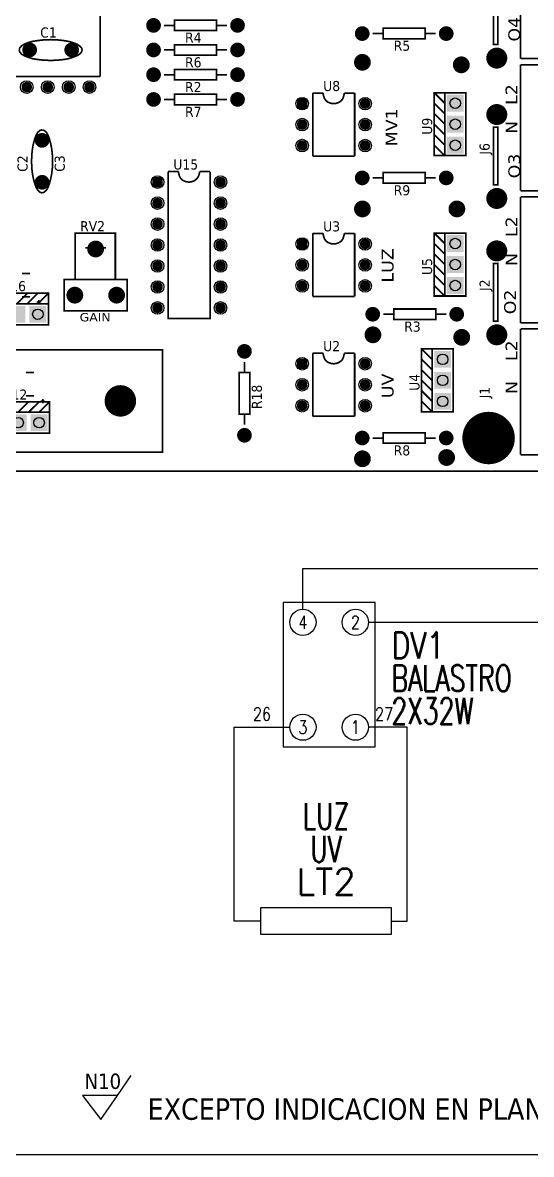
# Model space of a CAD drawing. Header units: millimetres. Extents: x 123.5 to 144.3, y 105.4 to 121.6.
# Drawn here: x 129.44 to 133.07, y 105.41 to 113.5 of the extents above; entities that cross this region are included whole.
import ezdxf
from ezdxf.enums import TextEntityAlignment as Align

# ---------------------------------------------------------------- set-up
doc = ezdxf.new("R2010")
doc.units = ezdxf.units.MM
for name, color, linetype in [('12632256', 7, 'Continuous'), ('BLK_12AWG', 7, 'Continuous'), ('CONTORNO', 179, 'Continuous'), ('DESC', 250, 'Continuous'), ('SYMS', 7, 'Continuous'), ('TAGS', 250, 'Continuous'), ('TERMS', 250, 'Continuous'), ('WIRES', 7, 'Continuous')]:
    doc.layers.add(name, color=color, linetype=linetype)
doc.layers.add('WIRENO', color=7, linetype='Continuous', true_color=0x000000)
doc.styles.add('SLDTEXTSTYLE0', font='tahoma.ttf')
doc.styles.get("Standard").update_dxf_attribs({"font": 'tahoma.ttf'})
doc.styles.add('WD', font='romans.shx')

# ---------------------------------------------------------------- blocks, each defined once
blk = doc.blocks.new('EPAD')
at = {"const_width": 0.5}
blk.add_lwpolyline([(-0.25, 0, 1), (0.25, 0, 1)], format="xyb", close=True, dxfattribs=at)
blk = doc.blocks.new('RPAD')
blk.add_trace([(-0.5, -0.5), (-0.5, 0.5), (0.5, -0.5), (0.5, 0.5)])
blk = doc.blocks.new('TarjetaElec')
at = {"const_width": 0.008}
for points in [[(149.0406, 100.3538), (154.0006, 100.3538), (154.0006, 104.4678), (149.0406, 104.4678), (149.0406, 100.3538)], [(153.5426, 102.9198), (153.5426, 102.3208)], [(151.5396, 102.7338), (151.5396, 102.2348)], [(153.4146, 102.3878), (153.4346, 102.3878), (153.4346, 102.6618), (153.4146, 102.6618), (153.4146, 102.3878)], [(151.8946, 102.4538), (152.0946, 102.4538), (152.0946, 102.5038), (151.8946, 102.5038), (151.8946, 102.4538)], [(151.8946, 102.4788), (151.8446, 102.4788)], [(152.1446, 102.4788), (152.0946, 102.4788)], [(152.8886, 102.4148), (153.0886, 102.4148), (153.0886, 102.4648), (152.8886, 102.4648), (152.8886, 102.4148)], [(151.1546, 102.3618), (151.1576, 102.3718), (151.1656, 102.3808), (151.1796, 102.3898), (151.1976, 102.3968), (151.2196, 102.4028), (151.2456, 102.4068), (151.2736, 102.4098), (151.3046, 102.4108)], [(151.4546, 102.3618), (151.4516, 102.3718), (151.4426, 102.3808), (151.4286, 102.3898), (151.4106, 102.3968), (151.3886, 102.4028), (151.3636, 102.4068), (151.3356, 102.4098), (151.3046, 102.4108)], [(152.8886, 102.4398), (152.8386, 102.4398)], [(153.1386, 102.4398), (153.0886, 102.4398)], [(151.1546, 102.3618), (151.1576, 102.3518), (151.1656, 102.3418), (151.1796, 102.3338), (151.1976, 102.3268), (151.2196, 102.3198), (151.2456, 102.3158), (151.2736, 102.3128), (151.3046, 102.3118)], [(151.4546, 102.3618), (151.4516, 102.3518), (151.4426, 102.3418), (151.4286, 102.3338), (151.4106, 102.3268), (151.3886, 102.3198), (151.3636, 102.3158), (151.3356, 102.3128), (151.3046, 102.3118)], [(151.8946, 102.3618), (151.8446, 102.3618)], [(151.8946, 102.3368), (152.0946, 102.3368), (152.0946, 102.3868), (151.8946, 102.3868), (151.8946, 102.3368)], [(152.1446, 102.3618), (152.0946, 102.3618)], [(153.5426, 102.3208), (153.9426, 102.3208)], [(153.5426, 102.2908), (153.9426, 102.2908)], [(153.5426, 102.2908), (153.5426, 101.6908)], [(149.5406, 102.2348), (151.5396, 102.2348)], [(151.8946, 102.2438), (151.8446, 102.2438)], [(151.8946, 102.2188), (152.0946, 102.2188), (152.0946, 102.2688), (151.8946, 102.2688), (151.8946, 102.2188)], [(152.1446, 102.2438), (152.0946, 102.2438)], [(151.8946, 102.1258), (151.8446, 102.1258)], [(151.8946, 102.1008), (152.0946, 102.1008), (152.0946, 102.1508), (151.8946, 102.1508), (151.8946, 102.1008)], [(152.1446, 102.1258), (152.0946, 102.1258)], [(152.5526, 102.1558), (152.6026, 102.1558)], [(152.5526, 102.1558), (152.5526, 101.8558)], [(152.6526, 102.1058), (152.6426, 102.1068), (152.6326, 102.1098), (152.6236, 102.1138), (152.6166, 102.1198), (152.6106, 102.1268), (152.6066, 102.1358), (152.6036, 102.1458), (152.6026, 102.1558)], [(152.6526, 102.1058), (152.6626, 102.1068), (152.6726, 102.1098), (152.6806, 102.1138), (152.6886, 102.1198), (152.6946, 102.1268), (152.6986, 102.1358), (152.7016, 102.1458), (152.7026, 102.1558)], [(152.7026, 102.1558), (152.7526, 102.1558)], [(152.7526, 102.1558), (152.7526, 101.8558)], [(153.1816, 101.8578), (153.2816, 101.8578), (153.2816, 102.1578), (153.1816, 102.1578), (153.1816, 101.8578), (153.1316, 101.8578), (153.1316, 102.1578), (153.1816, 102.1578)], [(153.1816, 102.1078), (153.1316, 102.1578)], [(153.1816, 102.0578), (153.1316, 102.1078)], [(153.1816, 102.0078), (153.1316, 102.0578)], [(151.2636, 101.9808), (151.2536, 101.9778), (151.2436, 101.9698), (151.2356, 101.9558), (151.2286, 101.9378), (151.2226, 101.9158), (151.2176, 101.8898), (151.2146, 101.8618), (151.2136, 101.8308)], [(151.2636, 101.9808), (151.2736, 101.9778), (151.2836, 101.9698), (151.2916, 101.9558), (151.2986, 101.9378), (151.3046, 101.9158), (151.3096, 101.8898), (151.3126, 101.8618), (151.3136, 101.8308)], [(153.1816, 101.9578), (153.1316, 102.0078)], [(153.4146, 101.7188), (153.4346, 101.7188), (153.4346, 101.9938), (153.4146, 101.9938), (153.4146, 101.7188)], [(153.1816, 101.9078), (153.1316, 101.9578)], [(153.1816, 101.8578), (153.1316, 101.9078)], [(152.5526, 101.8558), (152.7526, 101.8558)], [(151.2636, 101.6808), (151.2586, 101.6818), (151.2536, 101.6838), (151.2436, 101.6928), (151.2356, 101.7058), (151.2286, 101.7248), (151.2226, 101.7468), (151.2176, 101.7718), (151.2146, 101.7998), (151.2136, 101.8308)], [(151.2636, 101.6808), (151.2686, 101.6818), (151.2736, 101.6838), (151.2836, 101.6928), (151.2916, 101.7058), (151.2986, 101.7248), (151.3046, 101.7468), (151.3096, 101.7718), (151.3126, 101.7998), (151.3136, 101.8308)], [(151.8636, 101.7818), (151.9136, 101.7818)], [(151.8636, 101.7818), (151.8636, 101.0818), (152.0636, 101.0818), (152.0636, 101.7818)], [(151.9636, 101.7318), (151.9536, 101.7328), (151.9436, 101.7358), (151.9346, 101.7398), (151.9276, 101.7458), (151.9216, 101.7528), (151.9176, 101.7618), (151.9146, 101.7718), (151.9136, 101.7818)], [(151.9636, 101.7318), (151.9736, 101.7328), (151.9836, 101.7358), (151.9916, 101.7398), (151.9986, 101.7458), (152.0046, 101.7528), (152.0096, 101.7618), (152.0126, 101.7718), (152.0136, 101.7818)], [(152.0136, 101.7818), (152.0636, 101.7818)], [(152.8886, 101.7518), (152.8386, 101.7518)], [(152.8886, 101.7268), (153.0886, 101.7268), (153.0886, 101.7768), (152.8886, 101.7768), (152.8886, 101.7268)], [(153.1386, 101.7518), (153.0886, 101.7518)], [(153.5426, 101.6908), (153.9426, 101.6908)], [(153.5426, 101.6608), (153.9426, 101.6608)], [(153.5426, 101.6608), (153.5426, 101.0608)], [(151.4206, 101.2678), (151.6126, 101.2678), (151.6126, 101.4878), (151.4206, 101.4878), (151.4206, 101.2678)], [(152.5526, 101.4868), (152.6026, 101.4868)], [(152.5526, 101.4868), (152.5526, 101.1868)], [(152.6526, 101.4368), (152.6426, 101.4378), (152.6326, 101.4408), (152.6236, 101.4448), (152.6166, 101.4508), (152.6106, 101.4578), (152.6066, 101.4668), (152.6036, 101.4768), (152.6026, 101.4868)], [(152.6526, 101.4368), (152.6626, 101.4378), (152.6726, 101.4408), (152.6806, 101.4448), (152.6886, 101.4508), (152.6946, 101.4578), (152.6986, 101.4668), (152.7016, 101.4768), (152.7026, 101.4868)], [(152.7026, 101.4868), (152.7526, 101.4868)], [(152.7526, 101.4868), (152.7526, 101.1868)], [(153.1816, 101.1888), (153.2816, 101.1888), (153.2816, 101.4888), (153.1816, 101.4888), (153.1816, 101.1888), (153.1316, 101.1888), (153.1316, 101.4888), (153.1816, 101.4888)], [(153.1816, 101.4388), (153.1316, 101.4888)], [(153.1816, 101.3888), (153.1316, 101.4388)], [(151.4696, 101.4178), (151.5686, 101.4178)], [(153.1816, 101.3388), (153.1316, 101.3888)], [(153.1816, 101.2888), (153.1316, 101.3388)], [(153.4146, 101.0688), (153.4346, 101.0688), (153.4346, 101.3438), (153.4146, 101.3438), (153.4146, 101.0688)], [(151.1676, 101.2958), (151.2066, 101.2958)], [(151.3696, 101.1178), (151.6686, 101.1178), (151.6686, 101.2678), (151.3696, 101.2678), (151.3696, 101.1178)], [(153.1816, 101.2388), (153.1316, 101.2888)], [(153.1816, 101.1888), (153.1316, 101.2388)], [(150.9936, 101.1518), (150.9936, 101.2018), (151.2936, 101.2018), (151.2936, 101.1518)], [(151.1436, 101.1518), (151.1936, 101.2018)], [(151.1676, 101.1848), (151.2056, 101.1848)], [(151.1936, 101.1518), (151.2436, 101.2018)], [(151.2376, 101.1598), (151.2576, 101.1598)], [(151.2436, 101.1518), (151.2936, 101.2018)], [(151.2476, 101.1698), (151.2476, 101.1498)], [(152.5526, 101.1868), (152.7526, 101.1868)], [(150.9936, 101.0518), (151.2936, 101.0518), (151.2936, 101.1518), (150.9936, 101.1518), (150.9936, 101.0518)], [(152.9386, 101.1018), (152.8886, 101.1018)], [(152.9386, 101.0768), (153.1386, 101.0768), (153.1386, 101.1268), (152.9386, 101.1268), (152.9386, 101.0768)], [(153.1886, 101.1018), (153.1386, 101.1018)], [(153.5426, 101.0608), (153.9426, 101.0608)], [(153.5426, 101.0318), (153.9426, 101.0318)], [(153.5426, 101.0318), (153.5426, 100.4318)], [(153.1216, 100.6368), (153.2216, 100.6368), (153.2216, 100.9368), (153.1216, 100.9368), (153.1216, 100.6368), (153.0716, 100.6368), (153.0716, 100.9368), (153.1216, 100.9368)], [(153.1216, 100.8868), (153.0716, 100.9368)], [(150.4606, 100.4448), (151.8376, 100.4448), (151.8376, 100.9328), (150.4606, 100.9328), (150.4606, 100.4448)], [(152.5526, 100.9158), (152.6026, 100.9158)], [(152.5526, 100.9158), (152.5526, 100.6158)], [(152.6526, 100.8658), (152.6426, 100.8668), (152.6326, 100.8698), (152.6236, 100.8738), (152.6166, 100.8798), (152.6106, 100.8868), (152.6066, 100.8958), (152.6036, 100.9058), (152.6026, 100.9158)], [(152.6526, 100.8658), (152.6626, 100.8668), (152.6726, 100.8698), (152.6806, 100.8738), (152.6886, 100.8798), (152.6946, 100.8868), (152.6986, 100.8958), (152.7016, 100.9058), (152.7026, 100.9158)], [(152.7026, 100.9158), (152.7526, 100.9158)], [(152.7526, 100.9158), (152.7526, 100.6158)], [(153.1216, 100.8368), (153.0716, 100.8868)], [(152.2276, 100.8748), (152.2276, 100.8248)], [(153.1216, 100.7868), (153.0716, 100.8368)], [(151.1866, 100.8238), (151.2256, 100.8238)], [(152.2026, 100.6248), (152.2526, 100.6248), (152.2526, 100.8248), (152.2026, 100.8248), (152.2026, 100.6248)], [(153.1216, 100.7368), (153.0716, 100.7868)], [(153.1216, 100.6868), (153.0716, 100.7368)], [(150.9996, 100.6348), (150.9996, 100.6848), (151.2996, 100.6848), (151.2996, 100.6348)], [(151.1496, 100.6348), (151.1996, 100.6848)], [(151.1866, 100.7128), (151.2246, 100.7128)], [(151.1996, 100.6348), (151.2496, 100.6848)], [(151.2496, 100.6348), (151.2996, 100.6848)], [(151.2566, 100.6878), (151.2766, 100.6878)], [(151.2666, 100.6978), (151.2666, 100.6778)], [(153.1216, 100.6368), (153.0716, 100.6868)], [(150.9996, 100.5348), (151.2996, 100.5348), (151.2996, 100.6348), (150.9996, 100.6348), (150.9996, 100.5348)], [(152.2276, 100.6248), (152.2276, 100.5748)], [(152.5526, 100.6158), (152.7526, 100.6158)], [(152.8886, 100.5118), (152.8386, 100.5118)], [(152.8886, 100.4868), (153.0886, 100.4868), (153.0886, 100.5368), (152.8886, 100.5368), (152.8886, 100.4868)], [(153.1386, 100.5118), (153.0886, 100.5118)], [(153.5426, 100.4318), (153.9426, 100.4318)]]:
    blk.add_lwpolyline(points, dxfattribs=at)
for centre, radius in [((151.7946, 102.4788), 0.025), ((152.1946, 102.4788), 0.025), ((152.7886, 102.4398), 0.025), ((153.1886, 102.4398), 0.025), ((151.2046, 102.3618), 0.025), ((151.4046, 102.3618), 0.025), ((151.7946, 102.3618), 0.025), ((152.1946, 102.3618), 0.025), ((153.4296, 102.3228), 0.025), ((152.7896, 102.3028), 0.025), ((153.2606, 102.2908), 0.025), ((151.7946, 102.2438), 0.025), ((152.1946, 102.2438), 0.025), ((151.1906, 102.1848), 0.03), ((151.2906, 102.1848), 0.03), ((151.3906, 102.1848), 0.03), ((151.4896, 102.1848), 0.03), ((151.7946, 102.1258), 0.025), ((152.1946, 102.1258), 0.025), ((152.5026, 102.1058), 0.03), ((152.8026, 102.1058), 0.03), ((153.2316, 102.1078), 0.025), ((153.4296, 102.0538), 0.025), ((152.5026, 102.0058), 0.03), ((152.8026, 102.0058), 0.03), ((153.2316, 102.0078), 0.025), ((151.2636, 101.9308), 0.025), ((152.5026, 101.9058), 0.03), ((152.8026, 101.9058), 0.03), ((153.2316, 101.9078), 0.025), ((151.2636, 101.7308), 0.025), ((151.8136, 101.7318), 0.03), ((152.1136, 101.7318), 0.03), ((152.7886, 101.7518), 0.025), ((153.1886, 101.7518), 0.025), ((151.8136, 101.6318), 0.03), ((152.1136, 101.6318), 0.03), ((153.4296, 101.6538), 0.025), ((152.7896, 101.6038), 0.025), ((153.2396, 101.6038), 0.025), ((151.8136, 101.5318), 0.03), ((152.1136, 101.5318), 0.03), ((151.5186, 101.4128), 0.025), ((151.8136, 101.4318), 0.03), ((152.1136, 101.4318), 0.03), ((152.5026, 101.4368), 0.03), ((152.8026, 101.4368), 0.03), ((153.2316, 101.4388), 0.025), ((153.4296, 101.4038), 0.025), ((151.8136, 101.3318), 0.03), ((152.1136, 101.3318), 0.03), ((152.5026, 101.3368), 0.03), ((152.8026, 101.3368), 0.03), ((153.2316, 101.3388), 0.025), ((152.5026, 101.2368), 0.03), ((152.8026, 101.2368), 0.03), ((151.4196, 101.1928), 0.025), ((151.6186, 101.1928), 0.025), ((151.8136, 101.2318), 0.03), ((152.1136, 101.2318), 0.03), ((153.2316, 101.2388), 0.025), ((151.8136, 101.1318), 0.03), ((152.1136, 101.1318), 0.03), ((151.2436, 101.1018), 0.025), ((152.8386, 101.1018), 0.025), ((153.2386, 101.1018), 0.025), ((152.8396, 101.0038), 0.025), ((153.2626, 100.9918), 0.025), ((153.4296, 101.0038), 0.025), ((152.2276, 100.9248), 0.025), ((152.5026, 100.8658), 0.03), ((152.8026, 100.8658), 0.03), ((153.1716, 100.8868), 0.025), ((152.5026, 100.7658), 0.03), ((152.8026, 100.7658), 0.03), ((153.1716, 100.7868), 0.025), ((151.6366, 100.6888), 0.03), ((152.5026, 100.6658), 0.03), ((152.8026, 100.6658), 0.03), ((153.1716, 100.6868), 0.025), ((151.1496, 100.5848), 0.025), ((151.2496, 100.5848), 0.025), ((152.2276, 100.5248), 0.025), ((152.7886, 100.5118), 0.025), ((153.1886, 100.5118), 0.025), ((153.3906, 100.5118), 0.03), ((152.7896, 100.4128), 0.025), ((153.1906, 100.4188), 0.025)]:
    blk.add_circle(centre, radius)
for name, p, xscale, yscale in [('EPAD', (151.7946, 102.4788), 0.07, 0.07), ('EPAD', (152.1946, 102.4788), 0.07, 0.07), ('EPAD', (152.7886, 102.4398), 0.07, 0.07), ('EPAD', (153.1886, 102.4398), 0.07, 0.07), ('EPAD', (151.2046, 102.3618), 0.07, 0.07), ('EPAD', (151.4046, 102.3618), 0.07, 0.07), ('EPAD', (151.7946, 102.3618), 0.07, 0.07), ('EPAD', (152.1946, 102.3618), 0.07, 0.07), ('EPAD', (153.4296, 102.3228), 0.1, 0.1), ('EPAD', (152.7896, 102.3028), 0.08, 0.08), ('EPAD', (153.2606, 102.2908), 0.08, 0.08), ('EPAD', (151.7946, 102.2438), 0.07, 0.07), ('EPAD', (152.1946, 102.2438), 0.07, 0.07), ('EPAD', (151.1906, 102.1848), 0.05, 0.05), ('EPAD', (151.2906, 102.1848), 0.05, 0.05), ('EPAD', (151.3906, 102.1848), 0.05, 0.05), ('EPAD', (151.4896, 102.1848), 0.05, 0.05), ('EPAD', (151.7946, 102.1258), 0.07, 0.07), ('EPAD', (152.1946, 102.1258), 0.07, 0.07), ('EPAD', (152.8026, 102.1058), 0.05, 0.05), ('EPAD', (153.4296, 102.0538), 0.1, 0.1), ('EPAD', (152.5026, 102.0058), 0.05, 0.05), ('EPAD', (152.8026, 102.0058), 0.05, 0.05), ('EPAD', (151.2636, 101.9308), 0.07, 0.07), ('EPAD', (152.5026, 101.9058), 0.05, 0.05), ('EPAD', (152.8026, 101.9058), 0.05, 0.05), ('EPAD', (151.2636, 101.7308), 0.07, 0.07), ('EPAD', (152.1136, 101.7318), 0.05, 0.05), ('EPAD', (152.7886, 101.7518), 0.07, 0.07), ('EPAD', (153.1886, 101.7518), 0.07, 0.07), ('EPAD', (153.4296, 101.6538), 0.1, 0.1), ('EPAD', (151.8136, 101.6318), 0.05, 0.05), ('EPAD', (152.1136, 101.6318), 0.05, 0.05), ('EPAD', (152.7896, 101.6038), 0.08, 0.08), ('EPAD', (153.2396, 101.6038), 0.08, 0.08), ('EPAD', (151.8136, 101.5318), 0.05, 0.05), ('EPAD', (152.1136, 101.5318), 0.05, 0.05), ('EPAD', (151.5186, 101.4128), 0.08, 0.08), ('EPAD', (151.8136, 101.4318), 0.05, 0.05), ('EPAD', (152.1136, 101.4318), 0.05, 0.05), ('EPAD', (152.8026, 101.4368), 0.05, 0.05), ('EPAD', (153.4296, 101.4038), 0.1, 0.1), ('EPAD', (151.8136, 101.3318), 0.05, 0.05), ('EPAD', (152.1136, 101.3318), 0.05, 0.05), ('EPAD', (152.5026, 101.3368), 0.05, 0.05), ('EPAD', (152.8026, 101.3368), 0.05, 0.05), ('EPAD', (151.4196, 101.1928), 0.08, 0.08), ('EPAD', (151.6186, 101.1928), 0.08, 0.08), ('EPAD', (151.8136, 101.2318), 0.05, 0.05), ('EPAD', (152.1136, 101.2318), 0.05, 0.05), ('EPAD', (152.5026, 101.2368), 0.05, 0.05), ('EPAD', (152.8026, 101.2368), 0.05, 0.05), ('EPAD', (151.8136, 101.1318), 0.05, 0.05), ('EPAD', (152.1136, 101.1318), 0.05, 0.05), ('RPAD', (151.1436, 101.1018), 0.08, 0.08), ('RPAD', (151.2436, 101.1018), 0.08, 0.08), ('EPAD', (152.8386, 101.1018), 0.07, 0.07), ('EPAD', (153.2386, 101.1018), 0.07, 0.07), ('EPAD', (153.4296, 101.0038), 0.1, 0.1), ('EPAD', (152.8396, 101.0038), 0.08, 0.08), ('EPAD', (153.2626, 100.9918), 0.08, 0.08), ('EPAD', (152.2276, 100.9248), 0.07, 0.07), ('EPAD', (152.8026, 100.8658), 0.05, 0.05), ('EPAD', (152.5026, 100.7658), 0.05, 0.05), ('EPAD', (152.8026, 100.7658), 0.05, 0.05), ('EPAD', (151.6366, 100.6888), 0.15, 0.15), ('EPAD', (152.5026, 100.6658), 0.05, 0.05), ('EPAD', (152.8026, 100.6658), 0.05, 0.05), ('RPAD', (151.1496, 100.5848), 0.08, 0.08), ('RPAD', (151.2496, 100.5848), 0.08, 0.08), ('EPAD', (153.3906, 100.5118), 0.25, 0.25), ('EPAD', (152.2276, 100.5248), 0.07, 0.07), ('EPAD', (152.7886, 100.5118), 0.07, 0.07), ('EPAD', (153.1886, 100.5118), 0.07, 0.07), ('EPAD', (153.1906, 100.4188), 0.08, 0.08), ('EPAD', (152.7896, 100.4128), 0.08, 0.08)]:
    blk.add_blockref(name, p, dxfattribs=dict(xscale=xscale, yscale=yscale))
for p, xscale, yscale, rotation in [((152.5026, 102.1058), 0.05, 0.05, 270), ((153.2316, 102.1078), 0.08, 0.08, 90), ((153.2316, 102.0078), 0.08, 0.08, 90), ((153.2316, 101.9078), 0.08, 0.08, 90), ((151.8136, 101.7318), 0.05, 0.05, 270), ((152.5026, 101.4368), 0.05, 0.05, 270), ((153.2316, 101.4388), 0.08, 0.08, 90), ((153.2316, 101.3388), 0.08, 0.08, 90), ((153.2316, 101.2388), 0.08, 0.08, 90), ((152.5026, 100.8658), 0.05, 0.05, 270), ((153.1716, 100.8868), 0.08, 0.08, 90), ((153.1716, 100.7868), 0.08, 0.08, 90), ((153.1716, 100.6868), 0.08, 0.08, 90)]:
    blk.add_blockref('RPAD', p, dxfattribs=dict(xscale=xscale, yscale=yscale, rotation=rotation))
at = {"layer": '12632256'}
for s, height, width, p in [('O4', 0.056, 1.25, (153.5406, 102.4018)), ('L2', 0.056, 1.25, (153.5276, 102.0998)), ('MV1', 0.056, 1.25, (152.9566, 101.9028)), ('U9', 0.048, 1.041667, (153.1216, 101.9578)), ('N', 0.056, 1.25, (153.5276, 101.9618)), ('J6', 0.048, 1.041667, (153.3956, 101.8628)), ('O3', 0.056, 1.25, (153.5406, 101.7498)), ('C2', 0.048, 1.041667, (151.1946, 101.7808)), ('C3', 0.048, 1.041667, (151.3716, 101.7808)), ('L2', 0.056, 1.25, (153.5276, 101.4698)), ('LUZ', 0.056, 1.25, (152.9376, 101.2528)), ('N', 0.056, 1.25, (153.5276, 101.3318)), ('U5', 0.048, 1.041667, (153.1216, 101.2888)), ('J2', 0.048, 1.041667, (153.3956, 101.2128)), ('O2', 0.056, 1.25, (153.5206, 101.1018)), ('L2', 0.056, 1.25, (153.5276, 100.8788)), ('UV', 0.056, 1.25, (152.9376, 100.7018)), ('U4', 0.048, 1.041667, (153.0616, 100.7368)), ('R18', 0.048, 1.041667, (152.3106, 100.6498)), ('J1', 0.048, 1.041667, (153.3956, 100.7008)), ('N', 0.056, 1.25, (153.5276, 100.7218))]:
    blk.add_text(s, height=height, rotation=90, dxfattribs=dict(at, width=width)).set_placement(p)
for s, height, width, p in [('C1', 0.048, 1.041667, (151.2546, 102.4208)), ('R4', 0.048, 1.041667, (151.9446, 102.3968)), ('R5', 0.048, 1.041667, (152.9386, 102.3578)), ('R6', 0.048, 1.041667, (151.9446, 102.2788)), ('R2', 0.048, 1.041667, (151.9446, 102.1608)), ('U8', 0.048, 1.041667, (152.6026, 102.1658)), ('R7', 0.048, 1.041667, (151.9446, 102.0428)), ('U15', 0.048, 1.041667, (151.8886, 101.7918)), ('R9', 0.048, 1.041667, (152.9386, 101.6688)), ('RV2', 0.048, 1.041667, (151.4446, 101.4978)), ('U3', 0.048, 1.041667, (152.6026, 101.4968)), ('U16', 0.048, 1.041667, (151.0686, 101.2118)), ('GAIN', 0.04, 1.25, (151.4426, 101.0678)), ('R3', 0.048, 1.041667, (152.9886, 101.0188)), ('U2', 0.048, 1.041667, (152.6026, 100.9258)), ('U12', 0.048, 1.041667, (151.0746, 100.6948)), ('R8', 0.048, 1.041667, (152.9386, 100.4288))]:
    blk.add_text(s, height=height, dxfattribs=dict(at, width=width)).set_placement(p)
blk = doc.blocks.new('VDV1TFL')
for p, q in [((-0.3438, 0.3438), (-0.3438, -0.3438)), ((0.0938, 0.3438), (-0.3438, 0.3438)), ((0.0938, -0.3438), (0.0938, 0.3438)), ((-0.3438, -0.3438), (0.0938, -0.3438))]:
    blk.add_line(p, q)
for centre in [(-0.25, 0.25), (0, 0.25), (-0.25, -0.25), (0, -0.25)]:
    blk.add_circle(centre, 0.0625)
at = {"style": 'WD', "width": 0.7}
for tag, p in [('INST', (-0.1195, 0.5446)), ('LOC', (-0.1195, 0.375)), ('RATING2', (-0.125, -0.1562))]:
    blk.add_attdef(tag, text='', height=0.125, dxfattribs=at).set_placement(p, align=Align.CENTER)
at = {"style": 'WD', "flags": 1}
for tag, p in [('X2TERM04', (-0.25, 0.3125)), ('X2TERM02', (0, 0.3125)), ('X4TERM04', (-0.3125, 0.25)), ('X1TERM02', (0.0625, 0.25)), ('X4TERM03', (-0.3125, -0.25)), ('X1TERM01', (0.0625, -0.25)), ('X8TERM03', (-0.25, -0.3125)), ('X8TERM01', (0, -0.3125))]:
    blk.add_attdef(tag, p, '', height=0.0125, dxfattribs=at)
at = {"linetype": 'Continuous', "style": 'WD', "width": 0.8, "flags": 8}
for tag, p in [('TERM04', (-0.25, 0.25)), ('TERM02', (0, 0.25)), ('TERM03', (-0.25, -0.25)), ('TERM01', (0, -0.25))]:
    blk.add_attdef(tag, text='', height=0.0625, dxfattribs=at).set_placement(p, align=Align.MIDDLE)
at = {"style": 'WD'}
for tag, p, width in [('TAG1', (0.1719, 0.0774), 0.8), ('DESC1', (0.1719, -0.0789), 0.7), ('DESC2', (0.1719, -0.2351), 0.7), ('XREF', (0.1719, -0.3914), 0.7)]:
    blk.add_attdef(tag, p, '', height=0.125, dxfattribs=dict(at, width=width))
at = {"style": 'WD', "width": 0.7}
blk.add_attdef('RATING1', text='', height=0.125, dxfattribs=at).set_placement((-0.125, 0.0625), align=Align.MIDDLE)
at = {"style": 'WD', "flags": 9}
blk.add_attdef('FAMILY', text='', height=0.01, dxfattribs=at).set_placement((-0.1303, -0.0802), align=Align.CENTER)
at = {"linetype": 'Continuous', "style": 'WD', "flags": 1}
for tag, p in [('MFG', (-0.125, -0.1096)), ('CAT', (-0.125, -0.0907))]:
    blk.add_attdef(tag, text='', height=0.01, dxfattribs=at).set_placement(p, align=Align.MIDDLE)
at = {"linetype": 'Continuous', "style": 'WD', "flags": 9}
blk.add_attdef('ASSYCODE', text='', height=0.01, dxfattribs=at).set_placement((-0.125, -0.125), align=Align.CENTER)
blk = doc.blocks.new('HLT1ENC')
for p, q in [((-0.3125, 0.0625), (-0.3125, -0.0625)), ((0.3125, 0.0625), (-0.3125, 0.0625)), ((0.3125, -0.0625), (0.3125, 0.0625)), ((-0.3125, -0.0625), (0.3125, -0.0625))]:
    blk.add_line(p, q)
at = {"style": 'WD', "width": 0.7}
for tag, p in [('INST', (0, 0.7633)), ('LOC', (0, 0.5937)), ('DESC1', (0, 0.4375)), ('DESC2', (0, 0.2812))]:
    blk.add_attdef(tag, text='', height=0.125, dxfattribs=at).set_placement(p, align=Align.CENTER)
at = {"style": 'WD'}
blk.add_attdef('TAG1', text='', height=0.125, dxfattribs=at).set_placement((0, 0.125), align=Align.CENTER)
for tag, p, height, flags in [('FAMILY', (0.3297, 0.1523), 0.01, 9), ('X4TERM01', (-0.3125, 0), 0.0125, 1), ('X1TERM02', (0.3125, 0), 0.0125, 1)]:
    blk.add_attdef(tag, p, '', height=height, dxfattribs=dict(at, flags=flags))
at = {"linetype": 'Continuous', "style": 'WD', "flags": 9}
for tag, p in [('CAT', (0.3547, 0.1082)), ('ASSYCODE', (0.355, 0.0714)), ('MFG', (0.3528, 0.0887))]:
    blk.add_attdef(tag, text='', height=0.01, dxfattribs=at).set_placement(p, align=Align.CENTER)
at = {"linetype": 'Continuous', "style": 'WD', "flags": 8}
blk.add_attdef('TERM01', text='', height=0.125, dxfattribs=at).set_placement((-0.4062, -0.0314), align=Align.TOP_RIGHT)
blk.add_attdef('TERM02', text='', height=0.125, dxfattribs=at).set_placement((0.4062, -0.0314), align=Align.TOP_LEFT)
blk = doc.blocks.new('WD_WNH')
at = {"linetype": 'Continuous', "style": 'WD', "width": 0.8}
blk.add_attdef('WIRENO', text='', height=0.125, dxfattribs=at).set_placement((0, 0.062), align=Align.CENTER)
at = {"style": 'WD', "flags": 1}
for tag, p in [('W01USER', (0, 0.078)), ('W02USER', (0, 0.07)), ('W03USER', (0, 0.062)), ('W04USER', (0, 0.055)), ('W05USER', (0, 0.047)), ('W06USER', (0, 0.039)), ('W07USER', (0, 0.031)), ('W08USER', (0, 0.023)), ('W09USER', (0, 0.016)), ('W10USER', (0, 0.008))]:
    blk.add_attdef(tag, text='', height=0.005, dxfattribs=at).set_placement(p, align=Align.CENTER)

msp = doc.modelspace()

# ---------------------------------------------------------------- linework, layer by layer
at = {"color": 7, "linetype": 'Continuous'}
msp.add_line((123.5055, 105.4055), (144.2555, 105.4055), dxfattribs=at)
at = {"layer": 'CONTORNO'}
for p, q in [((130.1129, 105.8263), (130.2106, 105.9687)), ((129.8648, 105.8263), (129.9956, 105.6552)), ((130.1129, 105.8263), (129.8648, 105.8263)), ((129.9956, 105.6552), (130.1129, 105.8263))]:
    msp.add_line(p, q, dxfattribs=at)
at = {"layer": 'WIRES'}
for p, q in [((131.4387, 109.3036), (131.4387, 109.5959)), ((131.4387, 109.5959), (134.3997, 109.5959)), ((131.9074, 109.2099), (134.7617, 109.2099)), ((130.9473, 107.0739), (130.9473, 108.4599)), ((130.9473, 108.4599), (131.3449, 108.4599)), ((132.1848, 108.4599), (131.9074, 108.4599)), ((132.1848, 107.0739), (132.1848, 108.4599)), ((131.1348, 107.0739), (130.9473, 107.0739)), ((132.0723, 107.0739), (132.1848, 107.0739))]:
    msp.add_line(p, q, dxfattribs=at)

# ---------------------------------------------------------------- block references
at = {"layer": 'BLK_12AWG', "xscale": 1.5, "yscale": 1.5, "zscale": 1.5}
msp.add_blockref('TarjetaElec', (-97.3203, -40.2399), dxfattribs=at)
at = {"layer": 'SYMS'}
ref = msp.add_blockref('VDV1TFL', (131.8137, 108.8349), dxfattribs=dict(at, xscale=1.5, yscale=1.5, zscale=1.5))
ref.add_attrib('TERM03', '3', dxfattribs={"layer": 'TERMS', "linetype": 'Continuous', "height": 0.0938, "style": 'WD', "width": 0.8, "flags": 8}).set_placement((131.4387, 108.4599), align=Align.MIDDLE)
ref.add_attrib('DESC1', 'BALASTRO', (132.0715, 108.7166), dxfattribs={"layer": 'DESC', "height": 0.1875, "style": 'WD', "width": 0.7})
ref.add_attrib('DESC2', '2X32W', (132.0715, 108.4822), dxfattribs={"layer": 'DESC', "height": 0.1875, "style": 'WD', "width": 0.7})
ref.add_attrib('TERM04', '4', dxfattribs={"layer": 'TERMS', "linetype": 'Continuous', "height": 0.0938, "style": 'WD', "width": 0.8, "flags": 8}).set_placement((131.4387, 109.2099), align=Align.MIDDLE)
ref.add_attrib('TERM02', '2', dxfattribs={"layer": 'TERMS', "linetype": 'Continuous', "height": 0.0938, "style": 'WD', "width": 0.8, "flags": 8}).set_placement((131.8137, 109.2099), align=Align.MIDDLE)
ref.add_attrib('TERM01', '1', dxfattribs={"layer": 'TERMS', "linetype": 'Continuous', "height": 0.0938, "style": 'WD', "width": 0.8, "flags": 8}).set_placement((131.8137, 108.4599), align=Align.MIDDLE)
ref.add_attrib('TAG1', 'DV1', (132.0715, 108.9509), dxfattribs={"layer": 'TAGS', "height": 0.1875, "style": 'WD', "width": 0.8})
ref = msp.add_blockref('HLT1ENC', (131.6036, 107.0739), dxfattribs=dict(at, xscale=1.5, yscale=1.5, zscale=1.5))
ref.add_attrib('DESC2', 'UV', dxfattribs={"layer": 'DESC', "height": 0.1875, "style": 'WD', "width": 0.7}).set_placement((131.6036, 107.4958), align=Align.CENTER)
ref.add_attrib('DESC1', 'LUZ', dxfattribs={"layer": 'DESC', "height": 0.1875, "style": 'WD', "width": 0.7}).set_placement((131.6036, 107.7302), align=Align.CENTER)
ref.add_attrib('TAG1', 'LT2', dxfattribs={"layer": 'TAGS', "height": 0.1875, "style": 'WD'}).set_placement((131.6036, 107.2614), align=Align.CENTER)
at = {"layer": 'WIRENO'}
ref = msp.add_blockref('WD_WNH', (131.1461, 108.4599), dxfattribs=dict(at, xscale=0.75, yscale=0.75, zscale=0.75))
ref.add_attrib('WIRENO', '26', dxfattribs={"linetype": 'Continuous', "height": 0.09375, "style": 'WD', "width": 0.8}).set_placement((131.1461, 108.5067), align=Align.CENTER)
ref = msp.add_blockref('WD_WNH', (132.0184, 108.4599), dxfattribs=dict(at, xscale=0.75, yscale=0.75, zscale=0.75))
ref.add_attrib('WIRENO', '27', dxfattribs={"linetype": 'Continuous', "height": 0.09375, "style": 'WD', "width": 0.8}).set_placement((132.0184, 108.5067), align=Align.CENTER)

# ---------------------------------------------------------------- texts
at = {"layer": 'CONTORNO', "insert": (129.8781, 105.9833), "char_height": 0.1098, "attachment_point": 1, "style": 'SLDTEXTSTYLE0'}
msp.add_mtext('N10', dxfattribs=at)
at = {"layer": 'CONTORNO', "color": 7, "insert": (133.2995, 105.8064), "char_height": 0.153723, "attachment_point": 3, "style": 'SLDTEXTSTYLE0'}
msp.add_mtext('EXCEPTO INDICACION EN PLANO', dxfattribs=at)

doc.saveas('drawing.dxf')
